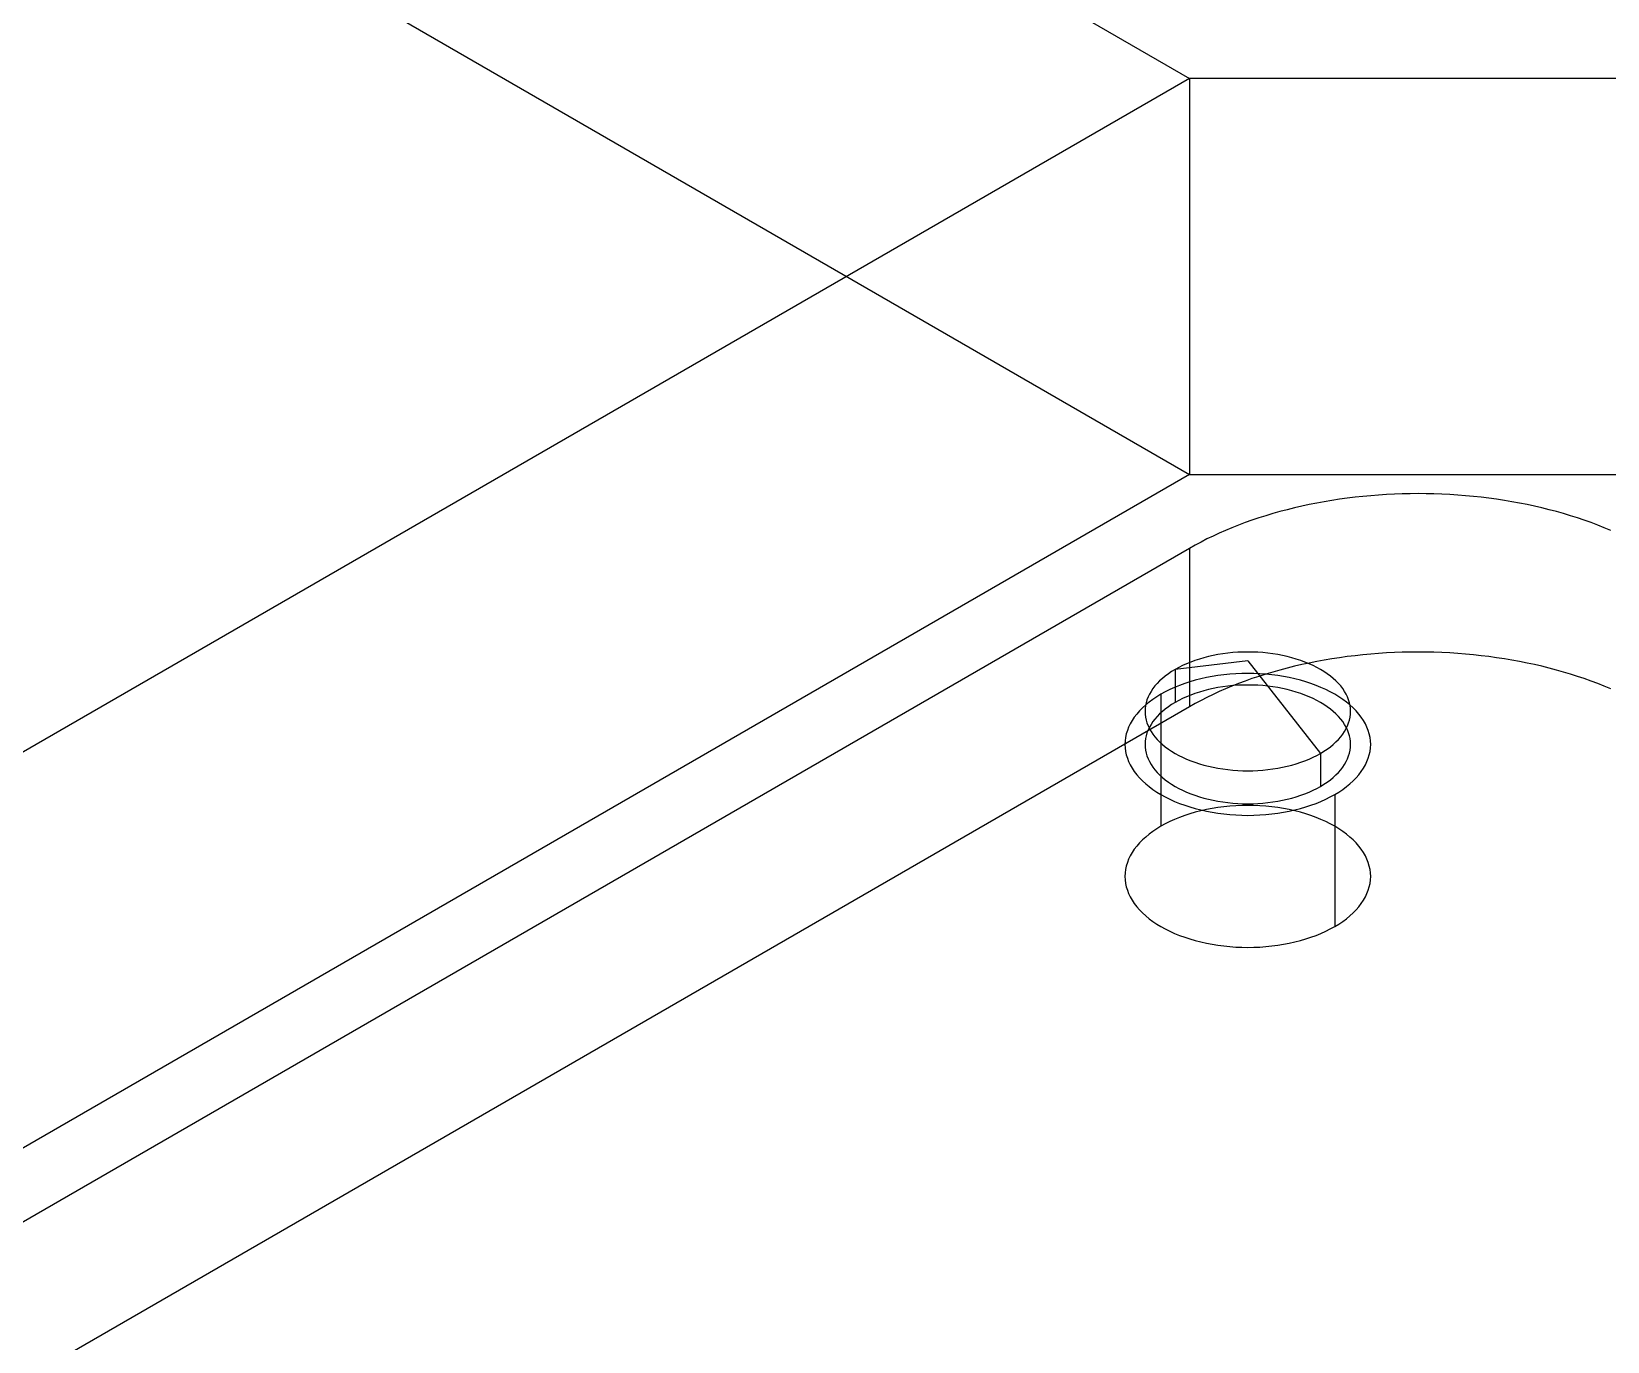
# Model space of a CAD drawing. Header units: inches. Extents: x 21 to 1475, y 21 to 947.
# Drawn here: x 1359.936 to 1360.688, y 467.727 to 468.352 of the extents above; entities that cross this region are included whole.
import ezdxf

# ---------------------------------------------------------------- set-up
doc = ezdxf.new("R2010")
doc.units = ezdxf.units.IN
doc.header["$MEASUREMENT"] = 0

msp = doc.modelspace()

# ---------------------------------------------------------------- linework, layer by layer
at = {"layer": 'OUTLINE'}
for p, q in [((1356.11606, 470.85439), (1360.48833, 468.32998)), ((1356.06774, 470.69329), (1360.48833, 468.14099)), ((1360.48833, 468.32998), (1359.1926, 467.58187)), ((1360.48833, 468.32998), (1360.48833, 468.14099)), ((1362.23414, 468.32998), (1360.48833, 468.32998)), ((1360.48833, 468.14099), (1359.1926, 467.39288)), ((1360.48833, 468.14099), (1362.23414, 468.14099)), ((1360.55265, 468.12796), (1360.54904, 468.1273)), ((1360.55628, 468.12857), (1360.55265, 468.12796)), ((1360.55995, 468.12913), (1360.55628, 468.12857)), ((1360.56363, 468.12964), (1360.55995, 468.12913)), ((1360.56734, 468.13009), (1360.56363, 468.12964)), ((1360.57106, 468.13049), (1360.56734, 468.13009)), ((1360.5748, 468.13084), (1360.57106, 468.13049)), ((1360.57855, 468.13113), (1360.5748, 468.13084)), ((1360.58232, 468.13137), (1360.57855, 468.13113)), ((1360.58609, 468.13156), (1360.58232, 468.13137)), ((1360.58987, 468.13169), (1360.58609, 468.13156)), ((1360.59365, 468.13177), (1360.58987, 468.13169)), ((1360.59744, 468.1318), (1360.59365, 468.13177)), ((1360.60123, 468.13177), (1360.59744, 468.1318)), ((1360.60501, 468.13169), (1360.60123, 468.13177)), ((1360.60879, 468.13156), (1360.60501, 468.13169)), ((1360.61257, 468.13137), (1360.60879, 468.13156)), ((1360.61633, 468.13113), (1360.61257, 468.13137)), ((1360.62008, 468.13084), (1360.61633, 468.13113)), ((1360.62382, 468.13049), (1360.62008, 468.13084)), ((1360.62755, 468.13009), (1360.62382, 468.13049)), ((1360.63125, 468.12964), (1360.62755, 468.13009)), ((1360.63493, 468.12913), (1360.63125, 468.12964)), ((1360.6386, 468.12857), (1360.63493, 468.12913)), ((1360.64223, 468.12796), (1360.6386, 468.12857)), ((1360.64584, 468.1273), (1360.64223, 468.12796)), ((1360.5247, 468.12128), (1360.52138, 468.12023)), ((1360.52806, 468.12229), (1360.5247, 468.12128)), ((1360.53146, 468.12325), (1360.52806, 468.12229)), ((1360.53491, 468.12416), (1360.53146, 468.12325)), ((1360.53839, 468.12502), (1360.53491, 468.12416)), ((1360.54191, 468.12583), (1360.53839, 468.12502)), ((1360.54546, 468.12659), (1360.54191, 468.12583)), ((1360.54904, 468.1273), (1360.54546, 468.12659)), ((1360.64943, 468.12659), (1360.64584, 468.1273)), ((1360.65298, 468.12583), (1360.64943, 468.12659)), ((1360.65649, 468.12502), (1360.65298, 468.12583)), ((1360.65997, 468.12416), (1360.65649, 468.12502)), ((1360.66342, 468.12325), (1360.65997, 468.12416)), ((1360.66682, 468.12229), (1360.66342, 468.12325)), ((1360.67018, 468.12128), (1360.66682, 468.12229)), ((1360.6735, 468.12023), (1360.67018, 468.12128)), ((1360.5025, 468.11294), (1360.49955, 468.11158)), ((1360.50552, 468.11427), (1360.5025, 468.11294)), ((1360.50859, 468.11555), (1360.50552, 468.11427)), ((1360.51171, 468.11679), (1360.50859, 468.11555)), ((1360.51489, 468.11798), (1360.51171, 468.11679)), ((1360.51811, 468.11913), (1360.51489, 468.11798)), ((1360.52138, 468.12023), (1360.51811, 468.11913)), ((1360.67677, 468.11913), (1360.6735, 468.12023)), ((1360.68, 468.11798), (1360.67677, 468.11913)), ((1360.68317, 468.11679), (1360.68, 468.11798)), ((1360.68629, 468.11555), (1360.68317, 468.11679)), ((1360.68936, 468.11427), (1360.68629, 468.11555)), ((1360.48833, 468.10571), (1359.28862, 467.41304)), ((1360.49104, 468.10723), (1360.48833, 468.10571)), ((1360.48833, 468.10571), (1360.48833, 468.03011)), ((1360.49381, 468.10872), (1360.49104, 468.10723)), ((1360.49665, 468.11017), (1360.49381, 468.10872)), ((1360.49955, 468.11158), (1360.49665, 468.11017)), ((1360.49302, 468.05289), (1360.49092, 468.0522)), ((1360.49517, 468.05351), (1360.49302, 468.05289)), ((1360.49737, 468.05408), (1360.49517, 468.05351)), ((1360.49962, 468.05458), (1360.49737, 468.05408)), ((1360.50191, 468.05501), (1360.49962, 468.05458)), ((1360.50423, 468.05539), (1360.50191, 468.05501)), ((1360.50658, 468.05569), (1360.50423, 468.05539)), ((1360.50895, 468.05593), (1360.50658, 468.05569)), ((1360.51134, 468.0561), (1360.50895, 468.05593)), ((1360.51374, 468.0562), (1360.51134, 468.0561)), ((1360.51615, 468.05623), (1360.51374, 468.0562)), ((1360.51856, 468.0562), (1360.51615, 468.05623)), ((1360.52096, 468.0561), (1360.51856, 468.0562)), ((1360.52335, 468.05593), (1360.52096, 468.0561)), ((1360.52572, 468.05569), (1360.52335, 468.05593)), ((1360.52807, 468.05539), (1360.52572, 468.05569)), ((1360.5304, 468.05501), (1360.52807, 468.05539)), ((1360.53268, 468.05458), (1360.5304, 468.05501)), ((1360.53493, 468.05408), (1360.53268, 468.05458)), ((1360.53713, 468.05351), (1360.53493, 468.05408)), ((1360.53928, 468.05289), (1360.53713, 468.05351)), ((1360.54138, 468.0522), (1360.53928, 468.05289)), ((1360.55628, 468.05298), (1360.55265, 468.05237)), ((1360.55995, 468.05353), (1360.55628, 468.05298)), ((1360.56363, 468.05404), (1360.55995, 468.05353)), ((1360.56734, 468.05449), (1360.56363, 468.05404)), ((1360.57106, 468.05489), (1360.56734, 468.05449)), ((1360.5748, 468.05524), (1360.57106, 468.05489)), ((1360.57855, 468.05553), (1360.5748, 468.05524)), ((1360.58232, 468.05577), (1360.57855, 468.05553)), ((1360.58609, 468.05596), (1360.58232, 468.05577)), ((1360.58987, 468.0561), (1360.58609, 468.05596)), ((1360.59365, 468.05618), (1360.58987, 468.0561)), ((1360.59744, 468.0562), (1360.59365, 468.05618)), ((1360.60123, 468.05618), (1360.59744, 468.0562)), ((1360.60501, 468.0561), (1360.60123, 468.05618)), ((1360.60879, 468.05596), (1360.60501, 468.0561)), ((1360.61257, 468.05577), (1360.60879, 468.05596)), ((1360.61633, 468.05553), (1360.61257, 468.05577)), ((1360.62008, 468.05524), (1360.61633, 468.05553)), ((1360.62382, 468.05489), (1360.62008, 468.05524)), ((1360.62755, 468.05449), (1360.62382, 468.05489)), ((1360.63125, 468.05404), (1360.62755, 468.05449)), ((1360.63493, 468.05353), (1360.63125, 468.05404)), ((1360.6386, 468.05298), (1360.63493, 468.05353)), ((1360.64223, 468.05237), (1360.6386, 468.05298)), ((1360.47822, 468.04588), (1360.47674, 468.04478)), ((1360.47979, 468.04693), (1360.47822, 468.04588)), ((1360.48145, 468.04794), (1360.47979, 468.04693)), ((1360.51615, 468.05198), (1360.48145, 468.04794)), ((1360.4832, 468.0489), (1360.48145, 468.04794)), ((1360.48145, 468.04794), (1360.48145, 468.03219)), ((1360.48502, 468.0498), (1360.4832, 468.0489)), ((1360.48692, 468.05066), (1360.48502, 468.0498)), ((1360.48889, 468.05146), (1360.48692, 468.05066)), ((1360.49092, 468.0522), (1360.48889, 468.05146)), ((1360.50471, 468.04536), (1360.5019, 468.04499)), ((1360.50755, 468.04564), (1360.50471, 468.04536)), ((1360.5104, 468.04585), (1360.50755, 468.04564)), ((1360.51327, 468.04597), (1360.5104, 468.04585)), ((1360.51615, 468.04601), (1360.51327, 468.04597)), ((1360.51615, 468.05198), (1360.55085, 468.00787)), ((1360.51903, 468.04597), (1360.51615, 468.04601)), ((1360.5219, 468.04585), (1360.51903, 468.04597)), ((1360.5247, 468.04568), (1360.52138, 468.04463)), ((1360.52476, 468.04564), (1360.5219, 468.04585)), ((1360.52806, 468.04669), (1360.5247, 468.04568)), ((1360.52759, 468.04536), (1360.52476, 468.04564)), ((1360.5304, 468.04499), (1360.52759, 468.04536)), ((1360.53146, 468.04765), (1360.52806, 468.04669)), ((1360.53491, 468.04856), (1360.53146, 468.04765)), ((1360.53839, 468.04942), (1360.53491, 468.04856)), ((1360.54191, 468.05023), (1360.53839, 468.04942)), ((1360.54341, 468.05146), (1360.54138, 468.0522)), ((1360.54546, 468.05099), (1360.54191, 468.05023)), ((1360.54538, 468.05066), (1360.54341, 468.05146)), ((1360.54728, 468.0498), (1360.54538, 468.05066)), ((1360.54904, 468.05171), (1360.54546, 468.05099)), ((1360.5491, 468.0489), (1360.54728, 468.0498)), ((1360.55265, 468.05237), (1360.54904, 468.05171)), ((1360.55085, 468.04794), (1360.5491, 468.0489)), ((1360.55251, 468.04693), (1360.55085, 468.04794)), ((1360.55408, 468.04588), (1360.55251, 468.04693)), ((1360.55556, 468.04478), (1360.55408, 468.04588)), ((1360.64584, 468.05171), (1360.64223, 468.05237)), ((1360.64943, 468.05099), (1360.64584, 468.05171)), ((1360.65298, 468.05023), (1360.64943, 468.05099)), ((1360.65649, 468.04942), (1360.65298, 468.05023)), ((1360.65997, 468.04856), (1360.65649, 468.04942)), ((1360.66342, 468.04765), (1360.65997, 468.04856)), ((1360.66682, 468.04669), (1360.66342, 468.04765)), ((1360.67018, 468.04568), (1360.66682, 468.04669)), ((1360.6735, 468.04463), (1360.67018, 468.04568)), ((1360.47082, 468.03875), (1360.46995, 468.03745)), ((1360.47179, 468.04002), (1360.47082, 468.03875)), ((1360.47287, 468.04126), (1360.47179, 468.04002)), ((1360.47406, 468.04247), (1360.47287, 468.04126)), ((1360.47535, 468.04364), (1360.47406, 468.04247)), ((1360.47674, 468.04478), (1360.47535, 468.04364)), ((1360.47895, 468.03832), (1360.47677, 468.03724)), ((1360.48122, 468.03935), (1360.47895, 468.03832)), ((1360.48357, 468.0403), (1360.48122, 468.03935)), ((1360.48601, 468.04119), (1360.48357, 468.0403)), ((1360.48851, 468.04201), (1360.48601, 468.04119)), ((1360.49108, 468.04276), (1360.48851, 468.04201)), ((1360.49371, 468.04343), (1360.49108, 468.04276)), ((1360.49517, 468.03777), (1360.49302, 468.03714)), ((1360.4964, 468.04403), (1360.49371, 468.04343)), ((1360.49737, 468.03833), (1360.49517, 468.03777)), ((1360.49913, 468.04455), (1360.4964, 468.04403)), ((1360.49962, 468.03883), (1360.49737, 468.03833)), ((1360.5019, 468.04499), (1360.49913, 468.04455)), ((1360.50191, 468.03927), (1360.49962, 468.03883)), ((1360.50423, 468.03964), (1360.50191, 468.03927)), ((1360.50552, 468.03867), (1360.5025, 468.03735)), ((1360.50658, 468.03994), (1360.50423, 468.03964)), ((1360.50859, 468.03995), (1360.50552, 468.03867)), ((1360.50895, 468.04018), (1360.50658, 468.03994)), ((1360.51171, 468.04119), (1360.50859, 468.03995)), ((1360.51134, 468.04035), (1360.50895, 468.04018)), ((1360.51374, 468.04045), (1360.51134, 468.04035)), ((1360.51489, 468.04238), (1360.51171, 468.04119)), ((1360.51615, 468.04049), (1360.51374, 468.04045)), ((1360.51811, 468.04353), (1360.51489, 468.04238)), ((1360.51856, 468.04045), (1360.51615, 468.04049)), ((1360.52138, 468.04463), (1360.51811, 468.04353)), ((1360.52096, 468.04035), (1360.51856, 468.04045)), ((1360.52335, 468.04018), (1360.52096, 468.04035)), ((1360.52572, 468.03994), (1360.52335, 468.04018)), ((1360.52807, 468.03964), (1360.52572, 468.03994)), ((1360.5304, 468.03927), (1360.52807, 468.03964)), ((1360.53317, 468.04455), (1360.5304, 468.04499)), ((1360.53268, 468.03883), (1360.5304, 468.03927)), ((1360.53493, 468.03833), (1360.53268, 468.03883)), ((1360.53591, 468.04403), (1360.53317, 468.04455)), ((1360.53713, 468.03777), (1360.53493, 468.03833)), ((1360.53859, 468.04343), (1360.53591, 468.04403)), ((1360.53928, 468.03714), (1360.53713, 468.03777)), ((1360.54122, 468.04276), (1360.53859, 468.04343)), ((1360.54379, 468.04201), (1360.54122, 468.04276)), ((1360.5463, 468.04119), (1360.54379, 468.04201)), ((1360.54873, 468.0403), (1360.5463, 468.04119)), ((1360.55108, 468.03935), (1360.54873, 468.0403)), ((1360.55335, 468.03832), (1360.55108, 468.03935)), ((1360.55553, 468.03724), (1360.55335, 468.03832)), ((1360.55695, 468.04364), (1360.55556, 468.04478)), ((1360.55824, 468.04247), (1360.55695, 468.04364)), ((1360.55943, 468.04126), (1360.55824, 468.04247)), ((1360.56051, 468.04002), (1360.55943, 468.04126)), ((1360.56149, 468.03875), (1360.56051, 468.04002)), ((1360.56235, 468.03745), (1360.56149, 468.03875)), ((1360.67677, 468.04353), (1360.6735, 468.04463)), ((1360.68, 468.04238), (1360.67677, 468.04353)), ((1360.68317, 468.04119), (1360.68, 468.04238)), ((1360.68629, 468.03995), (1360.68317, 468.04119)), ((1360.68936, 468.03867), (1360.68629, 468.03995)), ((1360.48833, 468.03011), (1359.28862, 467.33744)), ((1360.4674, 468.03096), (1360.46586, 468.02956)), ((1360.46732, 468.03068), (1360.46714, 468.02929)), ((1360.46761, 468.03206), (1360.46732, 468.03068)), ((1360.46905, 468.03232), (1360.4674, 468.03096)), ((1360.46802, 468.03343), (1360.46761, 468.03206)), ((1360.46855, 468.03479), (1360.46802, 468.03343)), ((1360.46919, 468.03613), (1360.46855, 468.03479)), ((1360.47082, 468.03363), (1360.46905, 468.03232)), ((1360.46995, 468.03745), (1360.46919, 468.03613)), ((1360.4727, 468.03489), (1360.47082, 468.03363)), ((1360.47469, 468.03609), (1360.4727, 468.03489)), ((1360.47677, 468.03724), (1360.47469, 468.03609)), ((1360.47469, 468.03609), (1360.47469, 467.97309)), ((1360.47822, 468.03013), (1360.47674, 468.02903)), ((1360.47979, 468.03118), (1360.47822, 468.03013)), ((1360.48145, 468.03219), (1360.47979, 468.03118)), ((1360.4832, 468.03315), (1360.48145, 468.03219)), ((1360.48502, 468.03405), (1360.4832, 468.03315)), ((1360.48692, 468.03491), (1360.48502, 468.03405)), ((1360.48889, 468.03571), (1360.48692, 468.03491)), ((1360.49104, 468.03164), (1360.48833, 468.03011)), ((1360.49092, 468.03645), (1360.48889, 468.03571)), ((1360.49302, 468.03714), (1360.49092, 468.03645)), ((1360.49381, 468.03312), (1360.49104, 468.03164)), ((1360.49665, 468.03457), (1360.49381, 468.03312)), ((1360.49955, 468.03598), (1360.49665, 468.03457)), ((1360.5025, 468.03735), (1360.49955, 468.03598)), ((1360.54138, 468.03645), (1360.53928, 468.03714)), ((1360.54341, 468.03571), (1360.54138, 468.03645)), ((1360.54538, 468.03491), (1360.54341, 468.03571)), ((1360.54728, 468.03405), (1360.54538, 468.03491)), ((1360.5491, 468.03315), (1360.54728, 468.03405)), ((1360.55085, 468.03219), (1360.5491, 468.03315)), ((1360.55251, 468.03118), (1360.55085, 468.03219)), ((1360.55408, 468.03013), (1360.55251, 468.03118)), ((1360.55556, 468.02903), (1360.55408, 468.03013)), ((1360.55761, 468.03609), (1360.55553, 468.03724)), ((1360.5596, 468.03489), (1360.55761, 468.03609)), ((1360.56148, 468.03363), (1360.5596, 468.03489)), ((1360.56325, 468.03232), (1360.56148, 468.03363)), ((1360.56311, 468.03613), (1360.56235, 468.03745)), ((1360.56375, 468.03479), (1360.56311, 468.03613)), ((1360.56491, 468.03096), (1360.56325, 468.03232)), ((1360.56428, 468.03343), (1360.56375, 468.03479)), ((1360.56469, 468.03206), (1360.56428, 468.03343)), ((1360.56499, 468.03068), (1360.56469, 468.03206)), ((1360.56645, 468.02956), (1360.56491, 468.03096)), ((1360.56516, 468.02929), (1360.56499, 468.03068)), ((1360.46094, 468.02356), (1360.46004, 468.02198)), ((1360.46198, 468.02511), (1360.46094, 468.02356)), ((1360.46314, 468.02663), (1360.46198, 468.02511)), ((1360.46444, 468.02811), (1360.46314, 468.02663)), ((1360.46586, 468.02956), (1360.46444, 468.02811)), ((1360.46714, 468.02929), (1360.46708, 468.0279)), ((1360.46708, 468.0279), (1360.46714, 468.02651)), ((1360.46714, 468.02651), (1360.46732, 468.02513)), ((1360.46732, 468.02513), (1360.46761, 468.02375)), ((1360.46761, 468.02375), (1360.46802, 468.02238)), ((1360.47082, 468.023), (1360.46995, 468.0217)), ((1360.47179, 468.02427), (1360.47082, 468.023)), ((1360.47287, 468.02551), (1360.47179, 468.02427)), ((1360.47406, 468.02672), (1360.47287, 468.02551)), ((1360.47535, 468.02789), (1360.47406, 468.02672)), ((1360.47674, 468.02903), (1360.47535, 468.02789)), ((1360.55695, 468.02789), (1360.55556, 468.02903)), ((1360.55824, 468.02672), (1360.55695, 468.02789)), ((1360.55943, 468.02551), (1360.55824, 468.02672)), ((1360.56051, 468.02427), (1360.55943, 468.02551)), ((1360.56149, 468.023), (1360.56051, 468.02427)), ((1360.56235, 468.0217), (1360.56149, 468.023)), ((1360.56428, 468.02238), (1360.56469, 468.02375)), ((1360.56469, 468.02375), (1360.56499, 468.02513)), ((1360.56499, 468.02513), (1360.56516, 468.02651)), ((1360.56522, 468.0279), (1360.56516, 468.02929)), ((1360.56516, 468.02651), (1360.56522, 468.0279)), ((1360.56786, 468.02811), (1360.56645, 468.02956)), ((1360.56916, 468.02663), (1360.56786, 468.02811)), ((1360.57033, 468.02511), (1360.56916, 468.02663)), ((1360.57136, 468.02356), (1360.57033, 468.02511)), ((1360.57226, 468.02198), (1360.57136, 468.02356)), ((1360.4578, 468.01547), (1360.45758, 468.01381)), ((1360.45815, 468.01712), (1360.4578, 468.01547)), ((1360.45864, 468.01876), (1360.45815, 468.01712)), ((1360.45927, 468.02038), (1360.45864, 468.01876)), ((1360.46004, 468.02198), (1360.45927, 468.02038)), ((1360.46732, 468.01493), (1360.46714, 468.01354)), ((1360.46761, 468.01631), (1360.46732, 468.01493)), ((1360.46802, 468.01768), (1360.46761, 468.01631)), ((1360.46802, 468.02238), (1360.46855, 468.02102)), ((1360.46855, 468.01904), (1360.46802, 468.01768)), ((1360.46855, 468.02102), (1360.46919, 468.01968)), ((1360.46919, 468.02038), (1360.46855, 468.01904)), ((1360.46995, 468.0217), (1360.46919, 468.02038)), ((1360.46919, 468.01968), (1360.46995, 468.01836)), ((1360.46995, 468.01836), (1360.47082, 468.01706)), ((1360.47082, 468.01706), (1360.47179, 468.01579)), ((1360.47179, 468.01579), (1360.47287, 468.01455)), ((1360.55943, 468.01455), (1360.56051, 468.01579)), ((1360.56051, 468.01579), (1360.56149, 468.01706)), ((1360.56149, 468.01706), (1360.56235, 468.01836)), ((1360.56311, 468.02038), (1360.56235, 468.0217)), ((1360.56235, 468.01836), (1360.56311, 468.01968)), ((1360.56311, 468.01968), (1360.56375, 468.02102)), ((1360.56375, 468.01904), (1360.56311, 468.02038)), ((1360.56375, 468.02102), (1360.56428, 468.02238)), ((1360.56428, 468.01768), (1360.56375, 468.01904)), ((1360.56469, 468.01631), (1360.56428, 468.01768)), ((1360.56499, 468.01493), (1360.56469, 468.01631)), ((1360.56516, 468.01354), (1360.56499, 468.01493)), ((1360.57303, 468.02038), (1360.57226, 468.02198)), ((1360.57366, 468.01876), (1360.57303, 468.02038)), ((1360.57415, 468.01712), (1360.57366, 468.01876)), ((1360.57451, 468.01547), (1360.57415, 468.01712)), ((1360.57472, 468.01381), (1360.57451, 468.01547)), ((1360.45758, 468.01381), (1360.45751, 468.01215)), ((1360.45751, 468.01215), (1360.45758, 468.01049)), ((1360.45758, 468.01049), (1360.4578, 468.00884)), ((1360.4578, 468.00884), (1360.45815, 468.00719)), ((1360.46714, 468.01354), (1360.46708, 468.01215)), ((1360.46708, 468.01215), (1360.46714, 468.01076)), ((1360.46714, 468.01076), (1360.46732, 468.00938)), ((1360.46732, 468.00938), (1360.46761, 468.008)), ((1360.46761, 468.008), (1360.46802, 468.00663)), ((1360.47287, 468.01455), (1360.47406, 468.01334)), ((1360.47406, 468.01334), (1360.47535, 468.01216)), ((1360.47535, 468.01216), (1360.47674, 468.01103)), ((1360.47674, 468.01103), (1360.47822, 468.00993)), ((1360.47822, 468.00993), (1360.47979, 468.00888)), ((1360.47979, 468.00888), (1360.48145, 468.00787)), ((1360.48145, 468.00787), (1360.4832, 468.00691)), ((1360.5491, 468.00691), (1360.55085, 468.00787)), ((1360.55085, 468.00787), (1360.55251, 468.00888)), ((1360.55085, 468.00787), (1360.55085, 467.99212)), ((1360.55251, 468.00888), (1360.55408, 468.00993)), ((1360.55408, 468.00993), (1360.55556, 468.01103)), ((1360.55556, 468.01103), (1360.55695, 468.01216)), ((1360.55695, 468.01216), (1360.55824, 468.01334)), ((1360.55824, 468.01334), (1360.55943, 468.01455)), ((1360.56428, 468.00663), (1360.56469, 468.008)), ((1360.56469, 468.008), (1360.56499, 468.00938)), ((1360.56499, 468.00938), (1360.56516, 468.01076)), ((1360.56522, 468.01215), (1360.56516, 468.01354)), ((1360.56516, 468.01076), (1360.56522, 468.01215)), ((1360.57415, 468.00719), (1360.57451, 468.00884)), ((1360.57451, 468.00884), (1360.57472, 468.01049)), ((1360.57479, 468.01215), (1360.57472, 468.01381)), ((1360.57472, 468.01049), (1360.57479, 468.01215)), ((1360.45815, 468.00719), (1360.45864, 468.00555)), ((1360.45864, 468.00555), (1360.45927, 468.00393)), ((1360.45927, 468.00393), (1360.46004, 468.00233)), ((1360.46004, 468.00233), (1360.46094, 468.00075)), ((1360.46094, 468.00075), (1360.46198, 467.9992)), ((1360.46802, 468.00663), (1360.46855, 468.00527)), ((1360.46855, 468.00527), (1360.46919, 468.00393)), ((1360.46919, 468.00393), (1360.46995, 468.00261)), ((1360.46995, 468.00261), (1360.47082, 468.00131)), ((1360.47082, 468.00131), (1360.47179, 468.00004)), ((1360.47179, 468.00004), (1360.47287, 467.9988)), ((1360.4832, 468.00691), (1360.48502, 468.006)), ((1360.48502, 468.006), (1360.48692, 468.00515)), ((1360.48692, 468.00515), (1360.48889, 468.00435)), ((1360.48889, 468.00435), (1360.49092, 468.0036)), ((1360.49092, 468.0036), (1360.49302, 468.00292)), ((1360.49302, 468.00292), (1360.49517, 468.00229)), ((1360.49517, 468.00229), (1360.49737, 468.00173)), ((1360.49737, 468.00173), (1360.49962, 468.00123)), ((1360.49962, 468.00123), (1360.50191, 468.00079)), ((1360.50191, 468.00079), (1360.50423, 468.00042)), ((1360.50423, 468.00042), (1360.50658, 468.00012)), ((1360.50658, 468.00012), (1360.50895, 467.99988)), ((1360.52335, 467.99988), (1360.52572, 468.00012)), ((1360.52572, 468.00012), (1360.52807, 468.00042)), ((1360.52807, 468.00042), (1360.5304, 468.00079)), ((1360.5304, 468.00079), (1360.53268, 468.00123)), ((1360.53268, 468.00123), (1360.53493, 468.00173)), ((1360.53493, 468.00173), (1360.53713, 468.00229)), ((1360.53713, 468.00229), (1360.53928, 468.00292)), ((1360.53928, 468.00292), (1360.54138, 468.0036)), ((1360.54138, 468.0036), (1360.54341, 468.00435)), ((1360.54341, 468.00435), (1360.54538, 468.00515)), ((1360.54538, 468.00515), (1360.54728, 468.006)), ((1360.54728, 468.006), (1360.5491, 468.00691)), ((1360.55943, 467.9988), (1360.56051, 468.00004)), ((1360.56051, 468.00004), (1360.56149, 468.00131)), ((1360.56149, 468.00131), (1360.56235, 468.00261)), ((1360.56235, 468.00261), (1360.56311, 468.00393)), ((1360.56311, 468.00393), (1360.56375, 468.00527)), ((1360.56375, 468.00527), (1360.56428, 468.00663)), ((1360.57033, 467.9992), (1360.57136, 468.00075)), ((1360.57136, 468.00075), (1360.57226, 468.00233)), ((1360.57226, 468.00233), (1360.57303, 468.00393)), ((1360.57303, 468.00393), (1360.57366, 468.00555)), ((1360.57366, 468.00555), (1360.57415, 468.00719)), ((1360.46198, 467.9992), (1360.46314, 467.99768)), ((1360.46314, 467.99768), (1360.46444, 467.99619)), ((1360.46444, 467.99619), (1360.46586, 467.99475)), ((1360.46586, 467.99475), (1360.4674, 467.99334)), ((1360.4674, 467.99334), (1360.46905, 467.99199)), ((1360.47287, 467.9988), (1360.47406, 467.99759)), ((1360.47406, 467.99759), (1360.47535, 467.99641)), ((1360.47535, 467.99641), (1360.47674, 467.99528)), ((1360.47674, 467.99528), (1360.47822, 467.99418)), ((1360.47822, 467.99418), (1360.47979, 467.99313)), ((1360.47979, 467.99313), (1360.48145, 467.99212)), ((1360.50895, 467.99988), (1360.51134, 467.99971)), ((1360.51134, 467.99971), (1360.51374, 467.99961)), ((1360.51374, 467.99961), (1360.51615, 467.99957)), ((1360.51615, 467.99957), (1360.51856, 467.99961)), ((1360.51856, 467.99961), (1360.52096, 467.99971)), ((1360.52096, 467.99971), (1360.52335, 467.99988)), ((1360.55085, 467.99212), (1360.55251, 467.99313)), ((1360.55251, 467.99313), (1360.55408, 467.99418)), ((1360.55408, 467.99418), (1360.55556, 467.99528)), ((1360.55556, 467.99528), (1360.55695, 467.99641)), ((1360.55695, 467.99641), (1360.55824, 467.99759)), ((1360.55824, 467.99759), (1360.55943, 467.9988)), ((1360.56325, 467.99199), (1360.56491, 467.99334)), ((1360.56491, 467.99334), (1360.56645, 467.99475)), ((1360.56645, 467.99475), (1360.56786, 467.99619)), ((1360.56786, 467.99619), (1360.56916, 467.99768)), ((1360.56916, 467.99768), (1360.57033, 467.9992)), ((1360.46905, 467.99199), (1360.47082, 467.99068)), ((1360.47082, 467.99068), (1360.4727, 467.98942)), ((1360.4727, 467.98942), (1360.47469, 467.98821)), ((1360.47469, 467.98821), (1360.47677, 467.98707)), ((1360.47677, 467.98707), (1360.47895, 467.98598)), ((1360.47895, 467.98598), (1360.48122, 467.98496)), ((1360.48122, 467.98496), (1360.48357, 467.984)), ((1360.48145, 467.99212), (1360.4832, 467.99116)), ((1360.4832, 467.99116), (1360.48502, 467.99025)), ((1360.48502, 467.99025), (1360.48692, 467.9894)), ((1360.48692, 467.9894), (1360.48889, 467.9886)), ((1360.48889, 467.9886), (1360.49092, 467.98785)), ((1360.49092, 467.98785), (1360.49302, 467.98717)), ((1360.49302, 467.98717), (1360.49517, 467.98654)), ((1360.49517, 467.98654), (1360.49737, 467.98598)), ((1360.49737, 467.98598), (1360.49962, 467.98548)), ((1360.49962, 467.98548), (1360.50191, 467.98504)), ((1360.50191, 467.98504), (1360.50423, 467.98467)), ((1360.52807, 467.98467), (1360.5304, 467.98504)), ((1360.5304, 467.98504), (1360.53268, 467.98548)), ((1360.53268, 467.98548), (1360.53493, 467.98598)), ((1360.53493, 467.98598), (1360.53713, 467.98654)), ((1360.53713, 467.98654), (1360.53928, 467.98717)), ((1360.53928, 467.98717), (1360.54138, 467.98785)), ((1360.54138, 467.98785), (1360.54341, 467.9886)), ((1360.54341, 467.9886), (1360.54538, 467.9894)), ((1360.54538, 467.9894), (1360.54728, 467.99025)), ((1360.54728, 467.99025), (1360.5491, 467.99116)), ((1360.54873, 467.984), (1360.55108, 467.98496)), ((1360.5491, 467.99116), (1360.55085, 467.99212)), ((1360.55108, 467.98496), (1360.55335, 467.98598)), ((1360.55335, 467.98598), (1360.55553, 467.98707)), ((1360.55553, 467.98707), (1360.55761, 467.98821)), ((1360.55761, 467.98821), (1360.5596, 467.98942)), ((1360.55761, 467.98821), (1360.55761, 467.92522)), ((1360.5596, 467.98942), (1360.56148, 467.99068)), ((1360.56148, 467.99068), (1360.56325, 467.99199)), ((1360.48357, 467.984), (1360.48601, 467.98311)), ((1360.48601, 467.97819), (1360.48357, 467.9773)), ((1360.48601, 467.98311), (1360.48851, 467.9823)), ((1360.48851, 467.97901), (1360.48601, 467.97819)), ((1360.48851, 467.9823), (1360.49108, 467.98155)), ((1360.49108, 467.97976), (1360.48851, 467.97901)), ((1360.49108, 467.98155), (1360.49371, 467.98088)), ((1360.49371, 467.98043), (1360.49108, 467.97976)), ((1360.4964, 467.98103), (1360.49371, 467.98043)), ((1360.49371, 467.98088), (1360.4964, 467.98028)), ((1360.49913, 467.98155), (1360.4964, 467.98103)), ((1360.4964, 467.98028), (1360.49913, 467.97976)), ((1360.5019, 467.982), (1360.49913, 467.98155)), ((1360.49913, 467.97976), (1360.5019, 467.97931)), ((1360.50471, 467.98236), (1360.5019, 467.982)), ((1360.5019, 467.97931), (1360.50471, 467.97895)), ((1360.50423, 467.98467), (1360.50658, 467.98437)), ((1360.50755, 467.98264), (1360.50471, 467.98236)), ((1360.50471, 467.97895), (1360.50755, 467.97866)), ((1360.50658, 467.98437), (1360.50895, 467.98413)), ((1360.5104, 467.98285), (1360.50755, 467.98264)), ((1360.50755, 467.97866), (1360.5104, 467.97846)), ((1360.50895, 467.98413), (1360.51134, 467.98396)), ((1360.51327, 467.98297), (1360.5104, 467.98285)), ((1360.5104, 467.97846), (1360.51327, 467.97834)), ((1360.51134, 467.98396), (1360.51374, 467.98386)), ((1360.51615, 467.98301), (1360.51327, 467.98297)), ((1360.51327, 467.97834), (1360.51615, 467.9783)), ((1360.51374, 467.98386), (1360.51615, 467.98382)), ((1360.51615, 467.98382), (1360.51856, 467.98386)), ((1360.51903, 467.98297), (1360.51615, 467.98301)), ((1360.51615, 467.9783), (1360.51903, 467.97834)), ((1360.51856, 467.98386), (1360.52096, 467.98396)), ((1360.5219, 467.98285), (1360.51903, 467.98297)), ((1360.51903, 467.97834), (1360.5219, 467.97846)), ((1360.52096, 467.98396), (1360.52335, 467.98413)), ((1360.52476, 467.98264), (1360.5219, 467.98285)), ((1360.5219, 467.97846), (1360.52476, 467.97866)), ((1360.52335, 467.98413), (1360.52572, 467.98437)), ((1360.52759, 467.98236), (1360.52476, 467.98264)), ((1360.52476, 467.97866), (1360.52759, 467.97895)), ((1360.52572, 467.98437), (1360.52807, 467.98467)), ((1360.5304, 467.982), (1360.52759, 467.98236)), ((1360.52759, 467.97895), (1360.5304, 467.97931)), ((1360.53317, 467.98155), (1360.5304, 467.982)), ((1360.5304, 467.97931), (1360.53317, 467.97976)), ((1360.53591, 467.98103), (1360.53317, 467.98155)), ((1360.53317, 467.97976), (1360.53591, 467.98028)), ((1360.53859, 467.98043), (1360.53591, 467.98103)), ((1360.53591, 467.98028), (1360.53859, 467.98088)), ((1360.53859, 467.98088), (1360.54122, 467.98155)), ((1360.54122, 467.97976), (1360.53859, 467.98043)), ((1360.54122, 467.98155), (1360.54379, 467.9823)), ((1360.54379, 467.97901), (1360.54122, 467.97976)), ((1360.54379, 467.9823), (1360.5463, 467.98311)), ((1360.5463, 467.97819), (1360.54379, 467.97901)), ((1360.5463, 467.98311), (1360.54873, 467.984)), ((1360.54873, 467.9773), (1360.5463, 467.97819)), ((1360.47082, 467.97063), (1360.46905, 467.96932)), ((1360.4727, 467.97189), (1360.47082, 467.97063)), ((1360.47469, 467.97309), (1360.4727, 467.97189)), ((1360.47677, 467.97424), (1360.47469, 467.97309)), ((1360.47895, 467.97533), (1360.47677, 467.97424)), ((1360.48122, 467.97635), (1360.47895, 467.97533)), ((1360.48357, 467.9773), (1360.48122, 467.97635)), ((1360.55108, 467.97635), (1360.54873, 467.9773)), ((1360.55335, 467.97533), (1360.55108, 467.97635)), ((1360.55553, 467.97424), (1360.55335, 467.97533)), ((1360.55761, 467.97309), (1360.55553, 467.97424)), ((1360.5596, 467.97189), (1360.55761, 467.97309)), ((1360.56148, 467.97063), (1360.5596, 467.97189)), ((1360.56325, 467.96932), (1360.56148, 467.97063)), ((1360.46314, 467.96363), (1360.46198, 467.96211)), ((1360.46444, 467.96511), (1360.46314, 467.96363)), ((1360.46586, 467.96656), (1360.46444, 467.96511)), ((1360.4674, 467.96796), (1360.46586, 467.96656)), ((1360.46905, 467.96932), (1360.4674, 467.96796)), ((1360.56491, 467.96796), (1360.56325, 467.96932)), ((1360.56645, 467.96656), (1360.56491, 467.96796)), ((1360.56786, 467.96511), (1360.56645, 467.96656)), ((1360.56916, 467.96363), (1360.56786, 467.96511)), ((1360.57033, 467.96211), (1360.56916, 467.96363)), ((1360.45864, 467.95576), (1360.45815, 467.95412)), ((1360.45927, 467.95738), (1360.45864, 467.95576)), ((1360.46004, 467.95898), (1360.45927, 467.95738)), ((1360.46094, 467.96056), (1360.46004, 467.95898)), ((1360.46198, 467.96211), (1360.46094, 467.96056)), ((1360.57136, 467.96056), (1360.57033, 467.96211)), ((1360.57226, 467.95898), (1360.57136, 467.96056)), ((1360.57303, 467.95738), (1360.57226, 467.95898)), ((1360.57366, 467.95576), (1360.57303, 467.95738)), ((1360.57415, 467.95412), (1360.57366, 467.95576)), ((1360.45758, 467.95082), (1360.45751, 467.94915)), ((1360.45751, 467.94915), (1360.45758, 467.94749)), ((1360.4578, 467.95247), (1360.45758, 467.95082)), ((1360.45758, 467.94749), (1360.4578, 467.94584)), ((1360.45815, 467.95412), (1360.4578, 467.95247)), ((1360.57451, 467.95247), (1360.57415, 467.95412)), ((1360.57472, 467.95082), (1360.57451, 467.95247)), ((1360.57451, 467.94584), (1360.57472, 467.94749)), ((1360.57479, 467.94915), (1360.57472, 467.95082)), ((1360.57472, 467.94749), (1360.57479, 467.94915)), ((1360.4578, 467.94584), (1360.45815, 467.94419)), ((1360.45815, 467.94419), (1360.45864, 467.94255)), ((1360.45864, 467.94255), (1360.45927, 467.94093)), ((1360.45927, 467.94093), (1360.46004, 467.93933)), ((1360.57226, 467.93933), (1360.57303, 467.94093)), ((1360.57303, 467.94093), (1360.57366, 467.94255)), ((1360.57366, 467.94255), (1360.57415, 467.94419)), ((1360.57415, 467.94419), (1360.57451, 467.94584)), ((1360.46004, 467.93933), (1360.46094, 467.93775)), ((1360.46094, 467.93775), (1360.46198, 467.9362)), ((1360.46198, 467.9362), (1360.46314, 467.93468)), ((1360.46314, 467.93468), (1360.46444, 467.9332)), ((1360.46444, 467.9332), (1360.46586, 467.93175)), ((1360.56645, 467.93175), (1360.56786, 467.9332)), ((1360.56786, 467.9332), (1360.56916, 467.93468)), ((1360.56916, 467.93468), (1360.57033, 467.9362)), ((1360.57033, 467.9362), (1360.57136, 467.93775)), ((1360.57136, 467.93775), (1360.57226, 467.93933)), ((1360.46586, 467.93175), (1360.4674, 467.93035)), ((1360.4674, 467.93035), (1360.46905, 467.92899)), ((1360.46905, 467.92899), (1360.47082, 467.92768)), ((1360.47082, 467.92768), (1360.4727, 467.92642)), ((1360.4727, 467.92642), (1360.47469, 467.92522)), ((1360.47469, 467.92522), (1360.47677, 467.92407)), ((1360.55553, 467.92407), (1360.55761, 467.92522)), ((1360.55761, 467.92522), (1360.5596, 467.92642)), ((1360.5596, 467.92642), (1360.56148, 467.92768)), ((1360.56148, 467.92768), (1360.56325, 467.92899)), ((1360.56325, 467.92899), (1360.56491, 467.93035)), ((1360.56491, 467.93035), (1360.56645, 467.93175)), ((1360.47677, 467.92407), (1360.47895, 467.92298)), ((1360.47895, 467.92298), (1360.48122, 467.92196)), ((1360.48122, 467.92196), (1360.48357, 467.92101)), ((1360.48357, 467.92101), (1360.48601, 467.92012)), ((1360.48601, 467.92012), (1360.48851, 467.9193)), ((1360.48851, 467.9193), (1360.49108, 467.91855)), ((1360.49108, 467.91855), (1360.49371, 467.91788)), ((1360.49371, 467.91788), (1360.4964, 467.91728)), ((1360.4964, 467.91728), (1360.49913, 467.91676)), ((1360.53317, 467.91676), (1360.53591, 467.91728)), ((1360.53591, 467.91728), (1360.53859, 467.91788)), ((1360.53859, 467.91788), (1360.54122, 467.91855)), ((1360.54122, 467.91855), (1360.54379, 467.9193)), ((1360.54379, 467.9193), (1360.5463, 467.92012)), ((1360.5463, 467.92012), (1360.54873, 467.92101)), ((1360.54873, 467.92101), (1360.55108, 467.92196)), ((1360.55108, 467.92196), (1360.55335, 467.92298)), ((1360.55335, 467.92298), (1360.55553, 467.92407)), ((1360.49913, 467.91676), (1360.5019, 467.91631)), ((1360.5019, 467.91631), (1360.50471, 467.91595)), ((1360.50471, 467.91595), (1360.50755, 467.91567)), ((1360.50755, 467.91567), (1360.5104, 467.91546)), ((1360.5104, 467.91546), (1360.51327, 467.91534)), ((1360.51327, 467.91534), (1360.51615, 467.9153)), ((1360.51615, 467.9153), (1360.51903, 467.91534)), ((1360.51903, 467.91534), (1360.5219, 467.91546)), ((1360.5219, 467.91546), (1360.52476, 467.91567)), ((1360.52476, 467.91567), (1360.52759, 467.91595)), ((1360.52759, 467.91595), (1360.5304, 467.91631)), ((1360.5304, 467.91631), (1360.53317, 467.91676))]:
    msp.add_line(p, q, dxfattribs=at)

doc.saveas('drawing.dxf')
